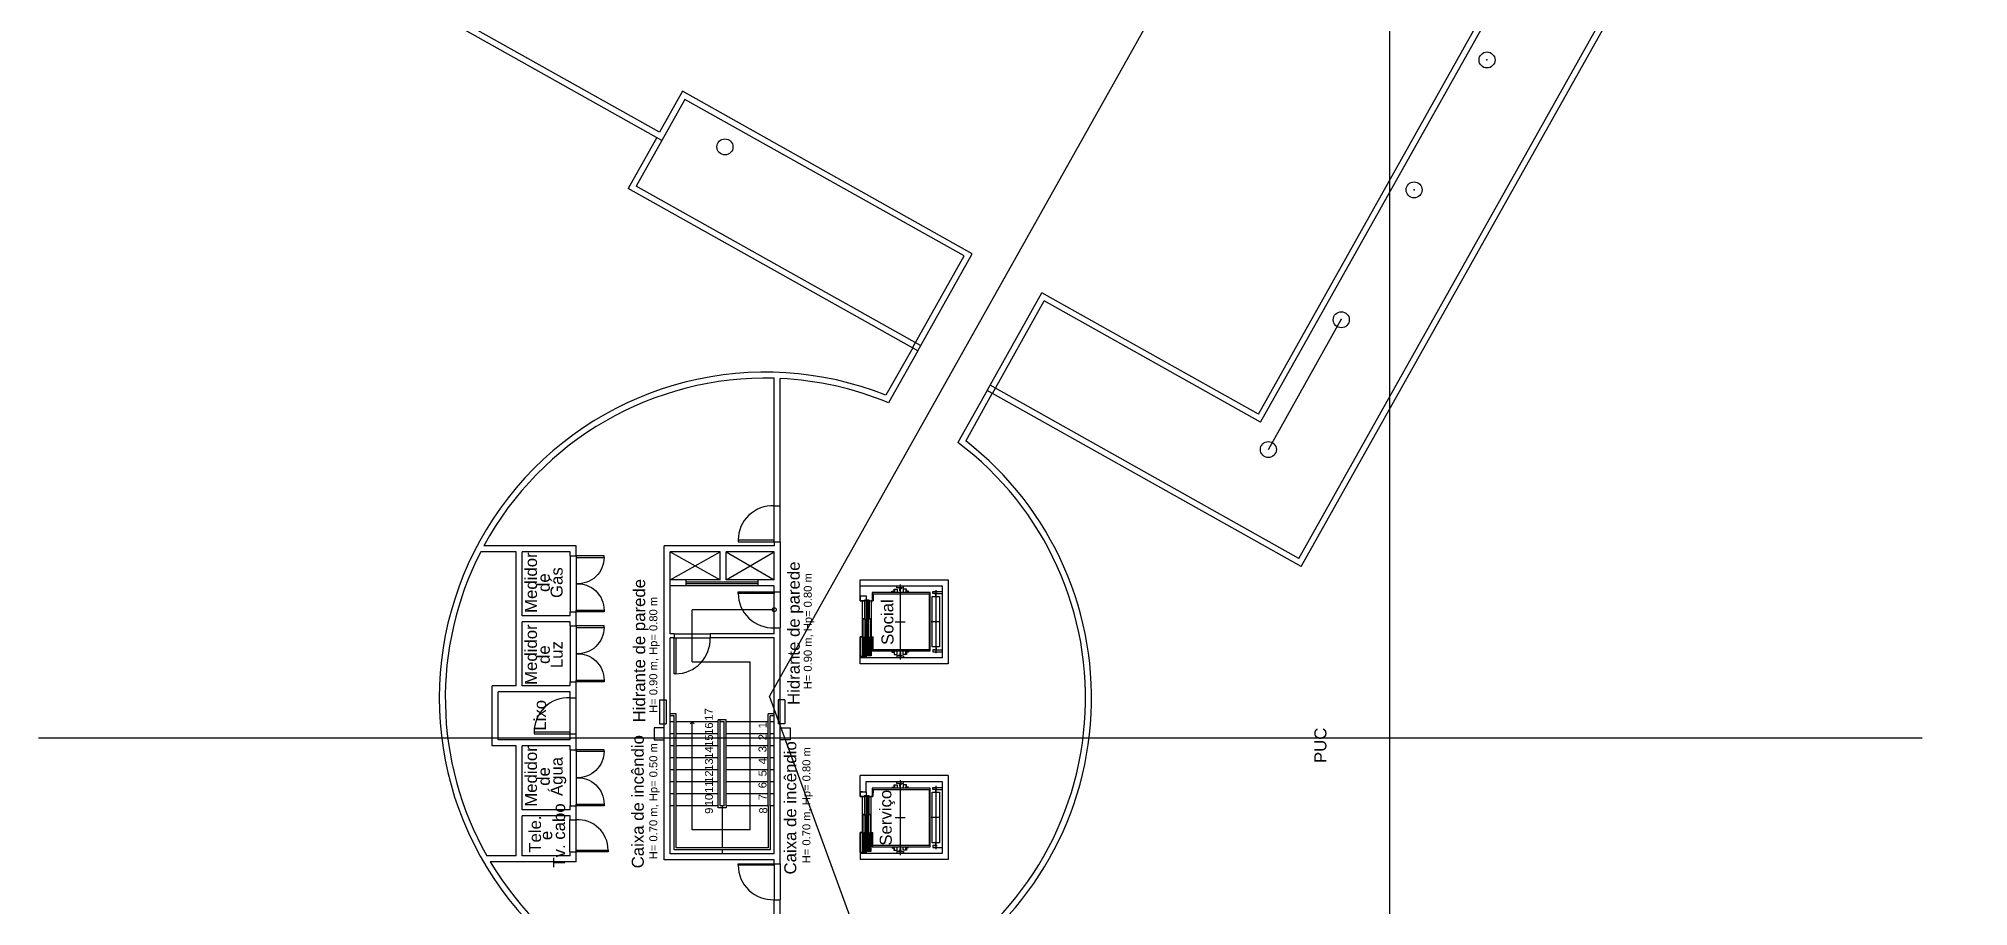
# Model space of a CAD drawing. Header units: millimetres. Extents: x -210 to 1173, y -437 to 320.
# Drawn here: x 1077.12 to 1125.35, y 5.41 to 27.11 of the extents above; entities that cross this region are included whole.
import ezdxf
from ezdxf.enums import TextEntityAlignment as Align

# ---------------------------------------------------------------- set-up
doc = ezdxf.new("R2010")
doc.units = ezdxf.units.MM
doc.header["$LTSCALE"] = 0.3
for name, pattern in [('DASHDOTX2', [50.8, 25.4, -12.7, 0, -12.7]), ('DASHED2', [9.525, 6.35, -3.175]), ('LTYPE_4', [112.5, 56.25, -56.25]), ('LTYPE_6', [168.75, 112.5, -28.125, 0, -28.125])]:
    doc.linetypes.add(name, pattern=pattern)
for name, color, linetype in [('CORTE', 6, 'Continuous'), ('COTAS', 1, 'Continuous'), ('ESQUADRIAS', 3, 'Continuous'), ('LAYER_0', 6, 'Continuous'), ('LINHA DE CORTE', 6, 'DASHDOTX2'), ('PISO', 1, 'Continuous'), ('PROJEÇÃO', 1, 'DASHED2'), ('TEXTOS', 2, 'Continuous'), ('VISTA', 2, 'Continuous')]:
    doc.layers.add(name, color=color, linetype=linetype)
doc.styles.add('2MM 1_100', font='ARIAL.TTF', dxfattribs={"height": 0.2})
doc.styles.add('3MM 1_100', font='ARIAL.TTF', dxfattribs={"height": 0.3})

msp = doc.modelspace()

# ---------------------------------------------------------------- linework, layer by layer
for p, q in [((1119.826, 54.234), (1095.392, 10.675)), ((1112.731, -36.84), (1095.392, 10.675)), ((1124.193, 9.622), (1077.125, 9.622))]:
    msp.add_line(p, q)
at = {"layer": 'CORTE'}
for p, q in [((1095.506, 15.432), (1095.506, 18.619)), ((1095.656, 15.432), (1095.656, 18.613)), ((1089.056, 15.875), (1089.056, 15.878)), ((1095.506, 15.432), (1095.656, 15.432)), ((1095.506, 14.532), (1095.506, 14.432)), ((1095.506, 14.532), (1095.656, 14.532)), ((1095.656, 14.532), (1095.656, 13.282)), ((1089.056, 14.282), (1088.173, 14.282)), ((1090.556, 14.432), (1088.252, 14.432)), ((1089.056, 10.932), (1089.056, 14.282)), ((1089.206, 12.682), (1089.206, 14.282)), ((1090.406, 14.282), (1089.206, 14.282)), ((1090.406, 14.182), (1090.406, 14.282)), ((1090.406, 14.182), (1090.556, 14.182)), ((1090.556, 14.182), (1090.556, 14.432)), ((1092.756, 6.582), (1092.756, 14.432)), ((1095.506, 14.432), (1092.756, 14.432)), ((1092.906, 13.432), (1092.906, 14.282)), ((1094.156, 14.282), (1092.906, 14.282)), ((1092.906, 14.282), (1094.156, 13.582)), ((1092.906, 13.582), (1094.156, 14.282)), ((1094.156, 13.582), (1094.156, 14.282)), ((1094.306, 13.582), (1094.306, 14.282)), ((1095.506, 14.282), (1094.306, 14.282)), ((1094.306, 13.582), (1095.506, 14.282)), ((1094.306, 14.282), (1095.506, 13.582)), ((1095.506, 13.582), (1095.506, 14.282)), ((1095.656, 14.432), (1095.656, 14.432)), ((1094.156, 13.582), (1092.906, 13.582)), ((1095.506, 13.582), (1094.306, 13.582)), ((1097.656, 13.582), (1099.856, 13.582)), ((1097.656, 13.177), (1097.656, 13.582)), ((1099.856, 13.582), (1099.856, 11.482)), ((1092.906, 12.232), (1092.906, 13.432)), ((1095.506, 13.432), (1092.906, 13.432)), ((1095.506, 13.282), (1095.506, 13.432)), ((1097.656, 13.432), (1099.706, 13.432)), ((1097.976, 13.232), (1097.976, 13.231)), ((1099.706, 13.432), (1099.706, 11.632)), ((1090.406, 12.682), (1089.206, 12.682)), ((1090.406, 12.682), (1090.406, 12.782)), ((1090.406, 12.782), (1090.556, 12.782)), ((1090.556, 12.432), (1090.556, 12.782)), ((1095.456, 12.833), (1095.455, 12.832)), ((1089.206, 10.932), (1089.206, 12.532)), ((1090.406, 12.532), (1089.206, 12.532)), ((1090.406, 12.432), (1090.406, 12.532)), ((1090.406, 12.432), (1090.556, 12.432)), ((1093.006, 12.232), (1092.906, 12.232)), ((1092.906, 6.732), (1092.906, 12.132)), ((1093.006, 12.132), (1092.906, 12.132)), ((1095.506, 12.232), (1093.906, 12.232)), ((1095.506, 12.132), (1093.906, 12.132)), ((1095.506, 12.232), (1095.506, 12.382)), ((1095.506, 6.732), (1095.506, 12.132)), ((1095.656, 6.482), (1095.656, 12.382)), ((1097.656, 11.482), (1097.656, 11.657)), ((1099.706, 11.632), (1097.656, 11.632)), ((1099.706, 11.632), (1097.806, 11.632)), ((1099.856, 11.482), (1097.656, 11.482)), ((1088.456, 9.432), (1088.456, 10.932)), ((1089.056, 10.932), (1088.456, 10.932)), ((1088.606, 9.582), (1088.606, 10.782)), ((1090.406, 10.782), (1088.606, 10.782)), ((1090.406, 10.932), (1089.206, 10.932)), ((1090.406, 10.932), (1090.406, 11.032)), ((1090.406, 11.032), (1090.556, 11.032)), ((1090.406, 10.632), (1090.406, 10.782)), ((1090.406, 10.632), (1090.556, 10.632)), ((1090.556, 10.632), (1090.556, 11.032)), ((1092.636, 10.582), (1092.636, 9.982)), ((1092.636, 10.582), (1092.806, 10.582)), ((1092.806, 10.582), (1092.806, 9.982)), ((1095.776, 10.582), (1095.606, 10.582)), ((1095.606, 10.582), (1095.606, 9.982)), ((1095.776, 10.582), (1095.776, 9.982)), ((1090.406, 9.582), (1090.406, 9.732)), ((1090.406, 9.732), (1090.556, 9.732)), ((1090.556, 9.292), (1090.556, 9.732)), ((1092.636, 9.982), (1092.806, 9.982)), ((1095.776, 9.982), (1095.606, 9.982)), ((1089.056, 9.432), (1088.456, 9.432)), ((1090.406, 9.582), (1088.606, 9.582)), ((1089.056, 6.682), (1089.056, 9.432)), ((1089.206, 7.832), (1089.206, 9.432)), ((1090.406, 9.432), (1089.206, 9.432)), ((1090.406, 9.332), (1090.406, 9.432)), ((1090.406, 9.332), (1090.556, 9.332)), ((1094.889, 9.132), (1094.906, 9.087)), ((1099.856, 8.687), (1097.656, 8.687)), ((1097.655, 8.282), (1097.656, 8.687)), ((1099.856, 8.687), (1099.855, 6.587)), ((1097.806, 8.537), (1099.706, 8.537)), ((1097.805, 8.282), (1097.806, 8.537)), ((1099.706, 8.537), (1099.705, 6.737)), ((1090.406, 7.832), (1089.206, 7.832)), ((1090.406, 7.832), (1090.406, 7.932)), ((1090.406, 7.932), (1090.556, 7.932)), ((1090.556, 7.582), (1090.556, 7.972)), ((1089.206, 6.682), (1089.206, 7.682)), ((1090.406, 7.682), (1089.206, 7.682)), ((1090.406, 7.582), (1090.406, 7.682)), ((1090.406, 7.582), (1090.556, 7.582)), ((1090.406, 6.682), (1090.406, 6.782)), ((1090.406, 6.782), (1090.556, 6.782)), ((1090.556, 6.532), (1090.556, 6.782)), ((1092.756, 6.882), (1092.756, 6.882)), ((1097.655, 6.762), (1097.655, 6.587)), ((1097.805, 6.737), (1097.805, 6.762)), ((1089.056, 6.682), (1088.324, 6.682)), ((1090.556, 6.532), (1088.411, 6.532)), ((1090.406, 6.682), (1089.206, 6.682)), ((1095.506, 6.582), (1092.756, 6.582)), ((1095.506, 6.732), (1092.906, 6.732)), ((1095.506, 6.482), (1095.506, 6.582)), ((1095.506, 6.482), (1095.656, 6.482)), ((1099.705, 6.737), (1097.655, 6.737)), ((1099.855, 6.587), (1097.655, 6.587)), ((1099.705, 6.737), (1097.805, 6.737)), ((1095.505, 2.625), (1095.506, 5.582)), ((1095.506, 5.582), (1095.656, 5.582)), ((1095.655, 2.63), (1095.656, 5.582))]:
    msp.add_line(p, q, dxfattribs=at)
for points in [[(1092.756, 9.882), (1092.506, 9.882), (1092.506, 9.582), (1092.756, 9.582)], [(1095.656, 9.882), (1095.906, 9.882), (1095.906, 9.582), (1095.656, 9.582)]]:
    msp.add_lwpolyline(points, close=True, dxfattribs=at)
for centre in [(1113.318, 26.579), (1094.276, 24.405), (1111.495, 23.332), (1109.677, 20.084), (1107.854, 16.839)]:
    msp.add_circle(centre, 0.2, dxfattribs=at)
for radius, start, end in [(8.15, 68.3198, 282.7624), (8, 88.4307, 151.556), (8, 67.3915, 87.3556), (8, 298.0702, 53.0524), (8.15, 298.7515, 52.0851), (8, 152.7709, 209.5018), (8, 152.7709, 209.5018), (8, 210.7439, 271.5674)]:
    msp.add_arc((1095.287, 10.622), radius, start, end, dxfattribs=at)
at = {"layer": 'COTAS'}
for p, q in [((1095.506, 12.832), (1093.456, 12.832)), ((1093.456, 11.532), (1093.456, 12.832)), ((1093.456, 11.532), (1094.906, 11.532)), ((1094.906, 7.332), (1094.906, 11.532)), ((1093.456, 10.032), (1093.405, 9.982)), ((1093.456, 10.032), (1093.505, 9.982)), ((1093.456, 7.332), (1093.456, 10.032)), ((1094.906, 7.332), (1093.456, 7.332))]:
    msp.add_line(p, q, dxfattribs=at)
msp.add_circle((1095.506, 12.832), 0.05, dxfattribs=at)
at = {"layer": 'ESQUADRIAS'}
for points in [[(1095.506, 14.532), (1095.506, 14.572), (1094.606, 14.572), (1094.606, 14.532)], [(1095.506, 13.282), (1095.506, 13.242), (1094.606, 13.242), (1094.606, 13.282)], [(1093.006, 12.132), (1093.046, 12.132), (1093.046, 11.232), (1093.006, 11.232)], [(1090.406, 9.732), (1090.406, 9.772), (1089.506, 9.772), (1089.506, 9.732)], [(1095.506, 6.482), (1095.506, 6.442), (1094.606, 6.442), (1094.606, 6.482)]]:
    msp.add_lwpolyline(points, close=True, dxfattribs=at)
at = {"layer": 'ESQUADRIAS', "extrusion": (-1.22461e-16, 2.18219e-21, -1)}
for points in [[(-1090.556, 14.182), (-1090.556, 14.142), (-1091.256, 14.142), (-1091.256, 14.182)], [(-1090.556, 12.782), (-1090.556, 12.822), (-1091.256, 12.822), (-1091.256, 12.782)], [(-1090.556, 12.432), (-1090.556, 12.392), (-1091.256, 12.392), (-1091.256, 12.432)], [(-1090.556, 11.032), (-1090.556, 11.072), (-1091.256, 11.072), (-1091.256, 11.032)], [(-1090.556, 9.332), (-1090.556, 9.292), (-1091.256, 9.292), (-1091.256, 9.332)], [(-1090.556, 7.932), (-1090.556, 7.972), (-1091.256, 7.972), (-1091.256, 7.932)]]:
    msp.add_lwpolyline(points, close=True, dxfattribs=at)
at = {"layer": 'ESQUADRIAS', "extrusion": (-2.37721e-09, -4.20167e-10, 1), "elevation": 0}
msp.add_lwpolyline([(1090.556, 6.782), (1090.556, 6.822), (1091.356, 6.822), (1091.356, 6.782)], close=True, dxfattribs=at)
at = {"layer": 'LAYER_0', "color": 7}
for p, q in [((1097.656, 13.177), (1097.806, 13.177)), ((1097.806, 11.657), (1097.656, 11.657)), ((1097.655, 8.282), (1097.805, 8.282)), ((1097.805, 6.762), (1097.655, 6.762))]:
    msp.add_line(p, q, dxfattribs=at)
at = {"layer": 'LAYER_0', "color": 11}
for p, q in [((1097.656, 13.057), (1097.656, 13.177)), ((1097.656, 13.177), (1097.716, 13.177)), ((1097.656, 13.057), (1097.761, 13.057)), ((1097.714, 13.175), (1097.658, 13.175)), ((1097.658, 13.175), (1097.658, 13.059)), ((1097.759, 13.059), (1097.658, 13.059)), ((1097.714, 13.162), (1097.714, 13.175)), ((1097.716, 13.162), (1097.714, 13.162)), ((1097.716, 13.177), (1097.716, 13.162)), ((1097.716, 13.177), (1097.806, 13.177)), ((1097.716, 11.657), (1097.716, 13.057)), ((1097.804, 13.074), (1097.759, 13.074)), ((1097.759, 13.074), (1097.759, 13.059)), ((1097.761, 13.057), (1097.761, 13.072)), ((1097.761, 13.072), (1097.806, 13.072)), ((1097.806, 13.069), (1097.766, 13.069)), ((1097.766, 13.069), (1097.766, 12.587)), ((1097.768, 12.589), (1097.768, 13.067)), ((1097.768, 13.067), (1097.804, 13.067)), ((1097.806, 13.087), (1097.804, 13.087)), ((1097.804, 13.087), (1097.804, 13.074)), ((1097.804, 13.067), (1097.804, 13.054)), ((1097.804, 13.054), (1097.806, 13.054)), ((1097.806, 13.177), (1097.806, 13.087)), ((1097.806, 13.087), (1097.806, 11.657)), ((1097.836, 13.087), (1097.836, 11.682)), ((1097.836, 13.087), (1097.838, 13.087)), ((1097.881, 13.072), (1097.836, 13.072)), ((1097.836, 13.069), (1097.876, 13.069)), ((1097.838, 13.054), (1097.836, 13.054)), ((1097.838, 13.087), (1097.838, 13.074)), ((1097.838, 13.074), (1097.883, 13.074)), ((1097.874, 13.067), (1097.838, 13.067)), ((1097.838, 13.067), (1097.838, 13.054)), ((1097.874, 12.589), (1097.874, 13.067)), ((1097.876, 13.069), (1097.876, 12.587)), ((1097.881, 13.057), (1097.881, 13.072)), ((1097.881, 13.057), (1097.926, 13.057)), ((1097.883, 13.074), (1097.883, 13.059)), ((1097.883, 13.059), (1097.926, 13.059)), ((1097.956, 13.059), (1097.926, 13.059)), ((1097.926, 13.057), (1097.976, 13.057)), ((1097.926, 13.057), (1097.926, 11.682)), ((1099.406, 13.262), (1097.956, 13.262)), ((1097.956, 13.262), (1097.956, 13.059)), ((1097.976, 13.232), (1097.976, 13.057)), ((1097.976, 13.232), (1099.376, 13.232)), ((1098.446, 13.287), (1098.446, 13.293)), ((1098.446, 13.293), (1098.5, 13.293)), ((1098.446, 13.287), (1098.506, 13.287)), ((1098.5, 13.293), (1098.5, 13.347)), ((1098.5, 13.347), (1098.581, 13.347)), ((1098.506, 13.287), (1098.506, 13.347)), ((1098.506, 13.287), (1098.506, 13.262)), ((1098.571, 13.382), (1098.571, 13.432)), ((1098.611, 13.382), (1098.571, 13.382)), ((1098.581, 13.347), (1098.581, 13.287)), ((1098.581, 13.287), (1098.581, 13.262)), ((1098.656, 13.382), (1098.611, 13.382)), ((1098.611, 13.382), (1098.611, 13.377)), ((1098.614, 13.374), (1098.611, 13.377)), ((1098.648, 13.372), (1098.614, 13.374)), ((1098.648, 13.372), (1098.651, 13.368)), ((1098.651, 13.352), (1098.648, 13.349)), ((1098.648, 13.307), (1098.648, 13.349)), ((1098.656, 13.307), (1098.648, 13.307)), ((1098.651, 13.352), (1098.651, 13.368)), ((1098.701, 13.382), (1098.656, 13.382)), ((1098.656, 13.307), (1098.664, 13.307)), ((1098.66, 13.368), (1098.664, 13.372)), ((1098.66, 13.352), (1098.66, 13.368)), ((1098.66, 13.352), (1098.664, 13.349)), ((1098.664, 13.372), (1098.697, 13.374)), ((1098.664, 13.307), (1098.664, 13.349)), ((1098.697, 13.374), (1098.701, 13.377)), ((1098.701, 13.382), (1098.741, 13.382)), ((1098.701, 13.382), (1098.701, 13.377)), ((1098.812, 13.347), (1098.731, 13.347)), ((1098.731, 13.347), (1098.731, 13.287)), ((1098.731, 13.287), (1098.731, 13.262)), ((1098.741, 13.382), (1098.741, 13.432)), ((1098.806, 13.287), (1098.806, 13.347)), ((1098.806, 13.287), (1098.806, 13.262)), ((1098.866, 13.287), (1098.806, 13.287)), ((1098.812, 13.293), (1098.812, 13.347)), ((1098.866, 13.293), (1098.812, 13.293)), ((1098.866, 13.287), (1098.866, 13.293)), ((1099.376, 13.232), (1099.376, 11.832)), ((1099.406, 11.802), (1099.406, 13.262)), ((1099.456, 13.162), (1099.636, 13.162)), ((1099.456, 11.902), (1099.456, 13.162)), ((1099.473, 13.236), (1099.473, 13.286)), ((1099.473, 13.286), (1099.706, 13.286)), ((1099.513, 13.236), (1099.473, 13.236)), ((1099.578, 13.236), (1099.706, 13.236)), ((1099.636, 13.162), (1099.636, 11.902)), ((1097.721, 12.607), (1097.761, 12.607)), ((1097.721, 12.607), (1097.721, 12.137)), ((1097.759, 12.605), (1097.723, 12.605)), ((1097.723, 12.139), (1097.723, 12.605)), ((1097.759, 12.592), (1097.759, 12.605)), ((1097.761, 12.592), (1097.759, 12.592)), ((1097.761, 12.607), (1097.761, 12.592)), ((1097.766, 12.587), (1097.806, 12.587)), ((1097.804, 12.589), (1097.768, 12.589)), ((1097.806, 12.602), (1097.804, 12.602)), ((1097.804, 12.602), (1097.804, 12.589)), ((1097.836, 12.602), (1097.838, 12.602)), ((1097.876, 12.587), (1097.836, 12.587)), ((1097.838, 12.602), (1097.838, 12.589)), ((1097.838, 12.589), (1097.874, 12.589)), ((1097.921, 12.607), (1097.881, 12.607)), ((1097.881, 12.607), (1097.881, 12.592)), ((1097.881, 12.592), (1097.883, 12.592)), ((1097.883, 12.592), (1097.883, 12.605)), ((1097.883, 12.605), (1097.919, 12.605)), ((1097.919, 12.139), (1097.919, 12.605)), ((1097.921, 12.607), (1097.921, 12.137)), ((1097.716, 12.157), (1097.656, 12.157)), ((1097.656, 12.157), (1097.656, 11.657)), ((1097.658, 11.659), (1097.658, 12.155)), ((1097.658, 12.155), (1097.714, 12.155)), ((1097.714, 12.155), (1097.714, 12.142)), ((1097.714, 12.142), (1097.716, 12.142)), ((1097.721, 12.137), (1097.761, 12.137)), ((1097.759, 12.139), (1097.723, 12.139)), ((1097.761, 12.152), (1097.759, 12.152)), ((1097.759, 12.152), (1097.759, 12.139)), ((1097.761, 12.137), (1097.761, 12.152)), ((1097.881, 12.137), (1097.881, 12.152)), ((1097.881, 12.152), (1097.883, 12.152)), ((1097.921, 12.137), (1097.881, 12.137)), ((1097.883, 12.152), (1097.883, 12.139)), ((1097.883, 12.139), (1097.919, 12.139)), ((1097.926, 12.157), (1097.976, 12.157)), ((1097.926, 12.142), (1097.928, 12.142)), ((1097.928, 12.142), (1097.928, 12.155)), ((1097.928, 12.155), (1097.956, 12.155)), ((1097.956, 12.155), (1097.956, 11.802)), ((1097.976, 11.832), (1097.976, 12.157)), ((1097.656, 11.657), (1097.716, 11.657)), ((1097.714, 11.659), (1097.658, 11.659)), ((1097.716, 11.672), (1097.714, 11.672)), ((1097.714, 11.672), (1097.714, 11.659)), ((1097.806, 11.657), (1097.716, 11.657)), ((1097.926, 11.682), (1097.836, 11.682)), ((1097.956, 11.802), (1099.406, 11.802)), ((1099.376, 11.832), (1097.976, 11.832)), ((1098.446, 11.777), (1098.506, 11.777)), ((1098.446, 11.777), (1098.446, 11.771)), ((1098.446, 11.771), (1098.5, 11.771)), ((1098.5, 11.771), (1098.5, 11.717)), ((1098.5, 11.717), (1098.581, 11.717)), ((1098.506, 11.777), (1098.506, 11.802)), ((1098.506, 11.777), (1098.506, 11.717)), ((1098.611, 11.682), (1098.571, 11.682)), ((1098.571, 11.682), (1098.571, 11.632)), ((1098.581, 11.777), (1098.581, 11.802)), ((1098.581, 11.717), (1098.581, 11.777)), ((1098.614, 11.69), (1098.611, 11.686)), ((1098.611, 11.682), (1098.611, 11.686)), ((1098.611, 11.682), (1098.656, 11.682)), ((1098.648, 11.692), (1098.614, 11.69)), ((1098.656, 11.757), (1098.648, 11.757)), ((1098.648, 11.757), (1098.648, 11.715)), ((1098.651, 11.711), (1098.648, 11.715)), ((1098.651, 11.695), (1098.648, 11.692)), ((1098.651, 11.711), (1098.651, 11.695)), ((1098.656, 11.757), (1098.664, 11.757)), ((1098.656, 11.682), (1098.701, 11.682)), ((1098.66, 11.711), (1098.664, 11.715)), ((1098.66, 11.711), (1098.66, 11.695)), ((1098.664, 11.692), (1098.66, 11.695)), ((1098.664, 11.757), (1098.664, 11.715)), ((1098.664, 11.692), (1098.697, 11.69)), ((1098.697, 11.69), (1098.701, 11.686)), ((1098.701, 11.682), (1098.701, 11.686)), ((1098.701, 11.682), (1098.741, 11.682)), ((1098.731, 11.777), (1098.731, 11.802)), ((1098.731, 11.717), (1098.731, 11.777)), ((1098.812, 11.717), (1098.731, 11.717)), ((1098.741, 11.682), (1098.741, 11.632)), ((1098.806, 11.777), (1098.806, 11.802)), ((1098.866, 11.777), (1098.806, 11.777)), ((1098.806, 11.777), (1098.806, 11.717)), ((1098.866, 11.771), (1098.812, 11.771)), ((1098.812, 11.771), (1098.812, 11.717)), ((1098.866, 11.777), (1098.866, 11.771)), ((1099.636, 11.902), (1099.456, 11.902)), ((1099.513, 11.828), (1099.473, 11.828)), ((1099.473, 11.828), (1099.473, 11.778)), ((1099.473, 11.778), (1099.706, 11.778)), ((1099.578, 11.828), (1099.706, 11.828)), ((1097.655, 8.162), (1097.655, 8.282)), ((1097.655, 8.282), (1097.715, 8.282)), ((1097.713, 8.28), (1097.657, 8.28)), ((1097.657, 8.28), (1097.657, 8.164)), ((1097.713, 8.267), (1097.713, 8.28)), ((1097.715, 8.267), (1097.713, 8.267)), ((1097.715, 8.282), (1097.715, 8.267)), ((1097.715, 8.282), (1097.805, 8.282)), ((1097.805, 8.282), (1097.805, 8.192)), ((1097.956, 8.367), (1097.955, 8.164)), ((1099.406, 8.367), (1097.956, 8.367)), ((1097.976, 8.337), (1097.975, 8.162)), ((1097.976, 8.337), (1099.376, 8.337)), ((1098.446, 8.392), (1098.446, 8.398)), ((1098.446, 8.398), (1098.5, 8.398)), ((1098.446, 8.392), (1098.506, 8.392)), ((1098.5, 8.398), (1098.5, 8.452)), ((1098.5, 8.452), (1098.581, 8.452)), ((1098.506, 8.392), (1098.506, 8.452)), ((1098.506, 8.392), (1098.506, 8.367)), ((1098.571, 8.487), (1098.571, 8.537)), ((1098.611, 8.487), (1098.571, 8.487)), ((1098.581, 8.452), (1098.581, 8.392)), ((1098.581, 8.392), (1098.581, 8.367)), ((1098.656, 8.487), (1098.611, 8.487)), ((1098.611, 8.487), (1098.611, 8.483)), ((1098.614, 8.479), (1098.611, 8.483)), ((1098.648, 8.477), (1098.614, 8.479)), ((1098.648, 8.477), (1098.651, 8.474)), ((1098.651, 8.458), (1098.648, 8.454)), ((1098.648, 8.412), (1098.648, 8.454)), ((1098.656, 8.412), (1098.648, 8.412)), ((1098.651, 8.458), (1098.651, 8.474)), ((1098.701, 8.487), (1098.656, 8.487)), ((1098.656, 8.412), (1098.664, 8.412)), ((1098.66, 8.474), (1098.664, 8.477)), ((1098.66, 8.458), (1098.66, 8.474)), ((1098.66, 8.458), (1098.664, 8.454)), ((1098.664, 8.477), (1098.697, 8.479)), ((1098.664, 8.412), (1098.664, 8.454)), ((1098.697, 8.479), (1098.701, 8.483)), ((1098.701, 8.487), (1098.741, 8.487)), ((1098.701, 8.487), (1098.701, 8.483)), ((1098.812, 8.452), (1098.731, 8.452)), ((1098.731, 8.452), (1098.731, 8.392)), ((1098.731, 8.392), (1098.731, 8.367)), ((1098.741, 8.487), (1098.741, 8.537)), ((1098.806, 8.392), (1098.806, 8.452)), ((1098.806, 8.392), (1098.806, 8.367)), ((1098.866, 8.392), (1098.806, 8.392)), ((1098.812, 8.398), (1098.812, 8.452)), ((1098.866, 8.398), (1098.812, 8.398)), ((1098.866, 8.392), (1098.866, 8.398)), ((1099.376, 8.337), (1099.375, 6.937)), ((1099.405, 6.907), (1099.406, 8.367)), ((1099.455, 8.267), (1099.635, 8.267)), ((1099.455, 7.007), (1099.455, 8.267)), ((1099.473, 8.341), (1099.473, 8.391)), ((1099.473, 8.391), (1099.706, 8.391)), ((1099.513, 8.341), (1099.473, 8.341)), ((1099.578, 8.341), (1099.706, 8.341)), ((1099.635, 8.267), (1099.635, 7.007)), ((1097.655, 8.162), (1097.76, 8.162)), ((1097.758, 8.164), (1097.657, 8.164)), ((1097.715, 6.762), (1097.715, 8.162)), ((1097.803, 8.179), (1097.758, 8.179)), ((1097.758, 8.179), (1097.758, 8.164)), ((1097.76, 8.162), (1097.76, 8.177)), ((1097.76, 8.177), (1097.805, 8.177)), ((1097.805, 8.174), (1097.765, 8.174)), ((1097.765, 8.174), (1097.765, 7.692)), ((1097.767, 7.694), (1097.767, 8.172)), ((1097.767, 8.172), (1097.803, 8.172)), ((1097.805, 8.192), (1097.803, 8.192)), ((1097.803, 8.192), (1097.803, 8.179)), ((1097.803, 8.172), (1097.803, 8.159)), ((1097.803, 8.159), (1097.805, 8.159)), ((1097.805, 8.192), (1097.805, 6.762)), ((1097.835, 8.192), (1097.835, 6.787)), ((1097.835, 8.192), (1097.837, 8.192)), ((1097.88, 8.177), (1097.835, 8.177)), ((1097.835, 8.174), (1097.875, 8.174)), ((1097.837, 8.159), (1097.835, 8.159)), ((1097.837, 8.192), (1097.837, 8.179)), ((1097.837, 8.179), (1097.882, 8.179)), ((1097.873, 8.172), (1097.837, 8.172)), ((1097.837, 8.172), (1097.837, 8.159)), ((1097.873, 7.694), (1097.873, 8.172)), ((1097.875, 8.174), (1097.875, 7.692)), ((1097.88, 8.162), (1097.88, 8.177)), ((1097.88, 8.162), (1097.925, 8.162)), ((1097.882, 8.179), (1097.882, 8.164)), ((1097.882, 8.164), (1097.925, 8.164)), ((1097.955, 8.164), (1097.925, 8.164)), ((1097.925, 8.162), (1097.975, 8.162)), ((1097.925, 8.162), (1097.925, 6.787)), ((1097.715, 7.262), (1097.655, 7.262)), ((1097.655, 7.262), (1097.655, 6.762)), ((1097.657, 6.764), (1097.657, 7.26)), ((1097.657, 7.26), (1097.713, 7.26)), ((1097.713, 7.26), (1097.713, 7.247)), ((1097.713, 7.247), (1097.715, 7.247)), ((1097.72, 7.712), (1097.76, 7.712)), ((1097.72, 7.712), (1097.72, 7.242)), ((1097.72, 7.242), (1097.76, 7.242)), ((1097.758, 7.71), (1097.722, 7.71)), ((1097.722, 7.244), (1097.722, 7.71)), ((1097.758, 7.244), (1097.722, 7.244)), ((1097.758, 7.697), (1097.758, 7.71)), ((1097.76, 7.697), (1097.758, 7.697)), ((1097.76, 7.257), (1097.758, 7.257)), ((1097.758, 7.257), (1097.758, 7.244)), ((1097.76, 7.712), (1097.76, 7.697)), ((1097.76, 7.242), (1097.76, 7.257)), ((1097.765, 7.692), (1097.805, 7.692)), ((1097.803, 7.694), (1097.767, 7.694)), ((1097.805, 7.707), (1097.803, 7.707)), ((1097.803, 7.707), (1097.803, 7.694)), ((1097.835, 7.707), (1097.837, 7.707)), ((1097.875, 7.692), (1097.835, 7.692)), ((1097.837, 7.707), (1097.837, 7.694)), ((1097.837, 7.694), (1097.873, 7.694)), ((1097.92, 7.712), (1097.88, 7.712)), ((1097.88, 7.712), (1097.88, 7.697)), ((1097.88, 7.697), (1097.882, 7.697)), ((1097.88, 7.242), (1097.88, 7.257)), ((1097.88, 7.257), (1097.882, 7.257)), ((1097.92, 7.242), (1097.88, 7.242)), ((1097.882, 7.697), (1097.882, 7.71)), ((1097.882, 7.71), (1097.918, 7.71)), ((1097.882, 7.257), (1097.882, 7.244)), ((1097.882, 7.244), (1097.918, 7.244)), ((1097.918, 7.244), (1097.918, 7.71)), ((1097.92, 7.712), (1097.92, 7.242)), ((1097.925, 7.262), (1097.975, 7.262)), ((1097.925, 7.247), (1097.927, 7.247)), ((1097.927, 7.247), (1097.927, 7.26)), ((1097.927, 7.26), (1097.955, 7.26)), ((1097.955, 7.26), (1097.955, 6.907)), ((1097.975, 6.937), (1097.975, 7.262)), ((1097.655, 6.762), (1097.715, 6.762)), ((1097.713, 6.764), (1097.657, 6.764)), ((1097.715, 6.777), (1097.713, 6.777)), ((1097.713, 6.777), (1097.713, 6.764)), ((1097.805, 6.762), (1097.715, 6.762)), ((1097.925, 6.787), (1097.835, 6.787)), ((1097.955, 6.907), (1099.405, 6.907)), ((1099.375, 6.937), (1097.975, 6.937)), ((1098.445, 6.882), (1098.505, 6.882)), ((1098.445, 6.882), (1098.445, 6.876)), ((1098.445, 6.876), (1098.499, 6.876)), ((1098.499, 6.876), (1098.499, 6.822)), ((1098.499, 6.822), (1098.58, 6.822)), ((1098.505, 6.882), (1098.505, 6.907)), ((1098.505, 6.882), (1098.505, 6.822)), ((1098.61, 6.787), (1098.57, 6.787)), ((1098.57, 6.787), (1098.57, 6.737)), ((1098.58, 6.882), (1098.58, 6.907)), ((1098.58, 6.822), (1098.58, 6.882)), ((1098.614, 6.795), (1098.61, 6.792)), ((1098.61, 6.787), (1098.61, 6.792)), ((1098.61, 6.787), (1098.655, 6.787)), ((1098.647, 6.797), (1098.614, 6.795)), ((1098.655, 6.862), (1098.647, 6.862)), ((1098.647, 6.862), (1098.647, 6.82)), ((1098.651, 6.817), (1098.647, 6.82)), ((1098.651, 6.801), (1098.647, 6.797)), ((1098.651, 6.817), (1098.651, 6.801)), ((1098.655, 6.862), (1098.663, 6.862)), ((1098.655, 6.787), (1098.7, 6.787)), ((1098.66, 6.817), (1098.663, 6.82)), ((1098.66, 6.817), (1098.66, 6.801)), ((1098.663, 6.797), (1098.66, 6.801)), ((1098.663, 6.862), (1098.663, 6.82)), ((1098.663, 6.797), (1098.697, 6.795)), ((1098.697, 6.795), (1098.7, 6.792)), ((1098.7, 6.787), (1098.7, 6.792)), ((1098.7, 6.787), (1098.74, 6.787)), ((1098.73, 6.882), (1098.73, 6.907)), ((1098.73, 6.822), (1098.73, 6.882)), ((1098.811, 6.822), (1098.73, 6.822)), ((1098.74, 6.787), (1098.74, 6.737)), ((1098.805, 6.882), (1098.805, 6.907)), ((1098.865, 6.882), (1098.805, 6.882)), ((1098.805, 6.882), (1098.805, 6.822)), ((1098.865, 6.876), (1098.811, 6.876)), ((1098.811, 6.876), (1098.811, 6.822)), ((1098.865, 6.882), (1098.865, 6.876)), ((1099.635, 7.007), (1099.455, 7.007)), ((1099.513, 6.933), (1099.473, 6.933)), ((1099.473, 6.933), (1099.473, 6.883)), ((1099.473, 6.883), (1099.705, 6.883))]:
    msp.add_line(p, q, dxfattribs=at)
at = {"layer": 'LAYER_0'}
for p, q in [((1098.251, 13.232), (1098.251, 13.232)), ((1097.976, 12.073), (1097.976, 12.073)), ((1099.376, 12.073), (1099.376, 12.073)), ((1098.251, 11.832), (1098.251, 11.832)), ((1098.251, 8.337), (1098.251, 8.337)), ((1097.975, 7.178), (1097.975, 7.178)), ((1098.251, 6.937), (1098.251, 6.937)), ((1099.375, 7.178), (1099.375, 7.178))]:
    msp.add_line(p, q, dxfattribs=at)
at = {"layer": 'LAYER_0', "color": 1, "linetype": 'LTYPE_4'}
for p, q in [((1098.514, 13.347), (1098.514, 13.287)), ((1098.514, 13.287), (1098.514, 13.262)), ((1098.797, 13.347), (1098.797, 13.287)), ((1098.797, 13.287), (1098.797, 13.262)), ((1098.514, 11.777), (1098.514, 11.802)), ((1098.514, 11.717), (1098.514, 11.777)), ((1098.797, 11.777), (1098.797, 11.802)), ((1098.797, 11.717), (1098.797, 11.777)), ((1098.514, 8.452), (1098.514, 8.392)), ((1098.514, 8.392), (1098.514, 8.367)), ((1098.797, 8.452), (1098.797, 8.392)), ((1098.797, 8.392), (1098.797, 8.367)), ((1098.514, 6.882), (1098.514, 6.907)), ((1098.514, 6.822), (1098.514, 6.882)), ((1098.797, 6.882), (1098.797, 6.907)), ((1098.797, 6.822), (1098.797, 6.882))]:
    msp.add_line(p, q, dxfattribs=at)
at = {"layer": 'LAYER_0', "color": 15, "linetype": 'LTYPE_6'}
for p, q in [((1098.656, 13.467), (1098.656, 11.592)), ((1099.546, 13.325), (1099.546, 11.743)), ((1098.528, 12.532), (1098.78, 12.532)), ((1099.656, 12.532), (1099.427, 12.532)), ((1098.656, 8.572), (1098.655, 6.697)), ((1099.546, 8.43), (1099.545, 6.848)), ((1098.528, 7.637), (1098.78, 7.637)), ((1099.656, 7.637), (1099.427, 7.637))]:
    msp.add_line(p, q, dxfattribs=at)
at = {"layer": 'LAYER_0', "color": 1}
for p, q in [((1099.578, 13.236), (1099.513, 13.236)), ((1099.517, 13.232), (1099.513, 13.236)), ((1099.544, 13.232), (1099.517, 13.232)), ((1099.542, 13.217), (1099.544, 13.219)), ((1099.542, 13.182), (1099.542, 13.217)), ((1099.55, 13.182), (1099.542, 13.182)), ((1099.544, 13.219), (1099.544, 13.232)), ((1099.548, 13.219), (1099.548, 13.232)), ((1099.574, 13.232), (1099.548, 13.232)), ((1099.548, 13.219), (1099.55, 13.217)), ((1099.55, 13.182), (1099.55, 13.217)), ((1099.574, 13.232), (1099.578, 13.236)), ((1097.781, 11.657), (1097.781, 12.587)), ((1097.791, 12.587), (1097.791, 11.657)), ((1097.851, 11.682), (1097.851, 12.587)), ((1097.861, 12.587), (1097.861, 11.682)), ((1097.736, 11.657), (1097.736, 12.137)), ((1097.746, 12.137), (1097.746, 11.657)), ((1097.896, 12.137), (1097.896, 11.682)), ((1097.906, 11.682), (1097.906, 12.137)), ((1099.517, 11.832), (1099.513, 11.828)), ((1099.513, 11.828), (1099.578, 11.828)), ((1099.517, 11.832), (1099.544, 11.832)), ((1099.542, 11.882), (1099.55, 11.882)), ((1099.542, 11.882), (1099.542, 11.847)), ((1099.544, 11.845), (1099.542, 11.847)), ((1099.544, 11.845), (1099.544, 11.832)), ((1099.55, 11.847), (1099.548, 11.845)), ((1099.548, 11.845), (1099.548, 11.832)), ((1099.548, 11.832), (1099.574, 11.832)), ((1099.55, 11.882), (1099.55, 11.847)), ((1099.574, 11.832), (1099.578, 11.828)), ((1099.578, 8.341), (1099.513, 8.341)), ((1099.517, 8.337), (1099.513, 8.341)), ((1099.544, 8.337), (1099.517, 8.337)), ((1099.542, 8.322), (1099.544, 8.324)), ((1099.542, 8.287), (1099.542, 8.322)), ((1099.55, 8.287), (1099.542, 8.287)), ((1099.544, 8.324), (1099.544, 8.337)), ((1099.548, 8.324), (1099.548, 8.337)), ((1099.574, 8.337), (1099.548, 8.337)), ((1099.548, 8.324), (1099.55, 8.322)), ((1099.55, 8.287), (1099.55, 8.322)), ((1099.574, 8.337), (1099.578, 8.341)), ((1097.735, 6.762), (1097.735, 7.242)), ((1097.745, 7.242), (1097.745, 6.762)), ((1097.78, 6.762), (1097.78, 7.692)), ((1097.79, 7.692), (1097.79, 6.762)), ((1097.85, 6.787), (1097.85, 7.692)), ((1097.86, 7.692), (1097.86, 6.787)), ((1097.895, 7.242), (1097.895, 6.787)), ((1097.905, 6.787), (1097.905, 7.242)), ((1099.517, 6.937), (1099.513, 6.933)), ((1099.513, 6.933), (1099.578, 6.933)), ((1099.517, 6.937), (1099.543, 6.937)), ((1099.541, 6.987), (1099.549, 6.987)), ((1099.541, 6.987), (1099.541, 6.952)), ((1099.543, 6.95), (1099.541, 6.952)), ((1099.543, 6.95), (1099.543, 6.937)), ((1099.549, 6.952), (1099.547, 6.95)), ((1099.547, 6.95), (1099.547, 6.937)), ((1099.547, 6.937), (1099.574, 6.937)), ((1099.549, 6.987), (1099.549, 6.952)), ((1099.574, 6.937), (1099.578, 6.933))]:
    msp.add_line(p, q, dxfattribs=at)
at = {"layer": 'LINHA DE CORTE'}
for p, q in [((1095.506, 13.282), (1095.656, 13.282)), ((1093.006, 12.232), (1093.006, 12.132)), ((1093.906, 12.232), (1093.906, 12.132)), ((1095.506, 12.382), (1095.656, 12.382))]:
    msp.add_line(p, q, dxfattribs=at)
at = {"layer": 'PISO'}
for p, q in [((1108.62, 14.116), (1125.143, 43.58)), ((1108.677, 13.911), (1125.347, 43.637)), ((1092.571, 24.642), (1091.856, 23.367)), ((1092.702, 24.569), (1092.06, 23.425)), ((1099.093, 19.309), (1091.856, 23.367)), ((1099.166, 19.44), (1092.06, 23.425)), ((1108.62, 14.116), (1100.901, 18.446)), ((1108.677, 13.911), (1100.828, 18.316)), ((1095.506, 14.532), (1095.506, 15.432)), ((1095.656, 14.532), (1095.656, 15.432)), ((1090.406, 14.182), (1090.406, 12.782)), ((1090.556, 14.182), (1090.556, 12.782)), ((1107.808, 14.399), (1107.808, 14.399)), ((1095.506, 12.382), (1095.506, 13.282)), ((1095.656, 13.282), (1095.656, 12.382)), ((1090.406, 12.432), (1090.406, 11.032)), ((1090.556, 12.432), (1090.556, 11.032)), ((1093.006, 12.232), (1093.906, 12.232)), ((1093.006, 12.132), (1093.906, 12.132)), ((1090.406, 9.732), (1090.406, 10.632)), ((1090.556, 9.732), (1090.556, 10.632)), ((1093.006, 10.032), (1092.906, 10.032)), ((1094.106, 10.032), (1093.056, 10.032)), ((1090.406, 9.332), (1090.406, 7.932)), ((1090.556, 9.332), (1090.556, 7.932)), ((1093.006, 9.432), (1092.906, 9.432)), ((1094.106, 9.432), (1093.056, 9.432)), ((1093.006, 9.132), (1092.906, 9.132)), ((1093.006, 8.832), (1092.906, 8.832)), ((1094.106, 9.132), (1093.056, 9.132)), ((1094.106, 8.832), (1093.056, 8.832)), ((1093.006, 8.532), (1092.906, 8.532)), ((1093.006, 8.232), (1092.906, 8.232)), ((1094.106, 8.532), (1093.056, 8.532)), ((1094.106, 8.232), (1093.056, 8.232)), ((1093.006, 7.932), (1092.906, 7.932)), ((1094.106, 7.932), (1093.056, 7.932)), ((1094.206, 7.932), (1094.206, 6.882)), ((1094.206, 7.932), (1094.206, 6.882)), ((1095.356, 7.932), (1094.306, 7.932)), ((1095.506, 7.932), (1095.406, 7.932)), ((1094.206, 6.832), (1094.206, 6.732)), ((1094.206, 6.832), (1094.206, 6.732)), ((1095.506, 6.482), (1095.506, 5.582)), ((1095.656, 6.482), (1095.656, 5.582))]:
    msp.add_line(p, q, dxfattribs=at)
at = {"layer": 'PISO', "extrusion": (2.37568e-09, 4.19464e-10, -1)}
for p, q in [((1090.403, 6.782), (1090.403, 7.582)), ((1090.556, 6.782), (1090.556, 7.582))]:
    msp.add_line(p, q, dxfattribs=at)
at = {"layer": 'PISO'}
for centre, start, end in [((1095.47, 14.569), 87.6128, 179.7813), ((1095.47, 13.245), 180.2167, 272.3852), ((1093.042, 12.096), 270.2167, 2.3852), ((1090.37, 9.769), 87.6128, 179.7813), ((1095.47, 6.445), 180.2167, 272.3852)]:
    msp.add_arc(centre, 0.864, start, end, dxfattribs=at)
at = {"layer": 'PISO', "extrusion": (-1.22461e-16, 2.18219e-21, -1)}
for centre, start, end in [((-1090.595, 14.142), 180.001, 273.3704), ((-1090.594, 12.822), 86.6317, 180.001), ((-1090.594, 12.392), 180.001, 273.3704), ((-1090.594, 11.072), 86.6317, 180.001), ((-1090.594, 9.292), 180.001, 273.3704), ((-1090.594, 7.972), 86.6317, 180.001)]:
    msp.add_arc(centre, 0.661, start, end, dxfattribs=at)
at = {"layer": 'PISO', "extrusion": (-2.37568e-09, -4.19464e-10, 1)}
msp.add_arc((1090.595, 6.822, 0), 0.761, 359.999, 92.9366, dxfattribs=at)
at = {"layer": 'PROJEÇÃO'}
for p, q in [((1093.306, 13.432), (1093.306, 13.582)), ((1093.306, 13.527), (1095.106, 13.527)), ((1095.106, 13.432), (1095.106, 13.582)), ((1093.306, 13.487), (1095.106, 13.487)), ((1093.006, 9.732), (1092.906, 9.732)), ((1094.106, 9.732), (1093.056, 9.732))]:
    msp.add_line(p, q, dxfattribs=at)
at = {"layer": 'VISTA'}
for p, q in [((1107.605, 17.724), (1121.541, 42.579)), ((1107.662, 17.519), (1121.746, 42.633)), ((1092.644, 24.773), (1083.422, 29.944)), ((1092.702, 24.569), (1083.218, 29.887)), ((1110.881, 27.451), (1110.881, -31.768)), ((1093.218, 25.796), (1092.644, 24.773)), ((1093.275, 25.592), (1092.702, 24.569)), ((1100.454, 21.736), (1093.218, 25.796)), ((1100.25, 21.678), (1093.275, 25.592)), ((1099.093, 19.309), (1100.454, 21.736)), ((1098.962, 19.382), (1100.25, 21.678)), ((1100.828, 18.316), (1102.198, 20.757)), ((1107.605, 17.724), (1102.198, 20.757)), ((1100.958, 18.242), (1102.255, 20.553)), ((1107.662, 17.519), (1102.255, 20.553)), ((1107.854, 16.839), (1109.675, 20.086)), ((1098.968, 19.379), (1098.297, 18.195)), ((1099.093, 19.309), (1098.362, 18.007)), ((1100.828, 18.316), (1100.095, 17.015)), ((1100.295, 17.051), (1100.957, 18.243)), ((1093.056, 10.232), (1092.906, 10.232)), ((1093.006, 10.182), (1092.906, 10.182)), ((1093.006, 6.832), (1093.006, 10.182)), ((1093.056, 6.882), (1093.056, 10.232)), ((1095.356, 7.932), (1095.356, 10.232)), ((1095.506, 10.232), (1095.356, 10.232)), ((1095.406, 7.932), (1095.406, 10.182)), ((1095.506, 10.182), (1095.406, 10.182)), ((1094.106, 7.882), (1094.106, 10.082)), ((1094.156, 10.082), (1094.106, 10.082)), ((1094.156, 7.932), (1094.156, 10.082)), ((1094.306, 10.082), (1094.156, 10.082)), ((1094.256, 10.032), (1094.156, 10.032)), ((1094.256, 7.932), (1094.256, 10.032)), ((1094.306, 7.932), (1094.306, 10.082)), ((1095.356, 10.032), (1094.306, 10.032)), ((1095.356, 9.732), (1094.306, 9.732)), ((1095.506, 10.032), (1095.406, 10.032)), ((1095.506, 9.732), (1095.406, 9.732)), ((1095.356, 9.432), (1094.306, 9.432)), ((1095.506, 9.432), (1095.406, 9.432)), ((1095.356, 9.132), (1094.306, 9.132)), ((1095.356, 8.832), (1094.306, 8.832)), ((1095.506, 9.132), (1095.406, 9.132)), ((1095.506, 8.832), (1095.406, 8.832)), ((1095.356, 8.532), (1094.306, 8.532)), ((1095.356, 8.232), (1094.306, 8.232)), ((1095.506, 8.532), (1095.406, 8.532)), ((1095.506, 8.232), (1095.406, 8.232)), ((1094.306, 7.882), (1094.106, 7.882)), ((1094.256, 7.932), (1094.156, 7.932)), ((1094.306, 7.932), (1094.306, 7.882)), ((1095.356, 7.932), (1095.356, 6.882)), ((1095.406, 7.932), (1095.406, 6.832)), ((1095.406, 6.832), (1093.006, 6.832)), ((1095.356, 6.882), (1093.056, 6.882))]:
    msp.add_line(p, q, dxfattribs=at)
for p in [(1113.316, 26.579), (1111.495, 23.332), (1109.675, 20.086)]:
    msp.add_point(p, dxfattribs=at)

# ---------------------------------------------------------------- texts
at = {"layer": 'TEXTOS'}
for s, height, rotation, style, p in [('Medidor', 0.3, 90, '3MM 1_100', (1089.428, 13.51)), ('Hidrante de parede', 0.3, 90, '3MM 1_100', (1095.994, 12.245)), ('de', 0.3, 90, '3MM 1_100', (1089.749, 13.51)), ('Gás', 0.3, 90, '3MM 1_100', (1090.07, 13.51)), ('Hidrante de parede', 0.3, 90, '3MM 1_100', (1092.132, 11.808)), ('H= 0.90 m, Hp= 0.80 m', 0.2, 90, '2MM 1_100', (1096.345, 12.294)), ('H= 0.90 m, Hp= 0.80 m', 0.2, 90, '2MM 1_100', (1092.485, 11.703)), ('Social', 0.3, 90.4898, '3MM 1_100', (1098.334, 12.523)), ('Medidor', 0.3, 90, '3MM 1_100', (1089.428, 11.71)), ('de', 0.3, 90, '3MM 1_100', (1089.749, 11.71)), ('Luz', 0.3, 90, '3MM 1_100', (1090.07, 11.71)), ('Lixo', 0.3, 90, '3MM 1_100', (1089.655, 10.191)), ('17', 0.2, 90, '2MM 1_100', (1093.872, 10.214)), ('Caixa de incêndio', 0.3, 90, '3MM 1_100', (1092.097, 8.032)), ('16', 0.2, 90, '2MM 1_100', (1093.876, 9.859)), ('15', 0.2, 90, '2MM 1_100', (1093.876, 9.559)), ('2', 0.2, 90, '2MM 1_100', (1095.214, 9.645)), ('1', 0.2, 90, '2MM 1_100', (1095.214, 9.945)), ('PUC', 0.3, 90, '3MM 1_100', (1109.155, 9.441)), ('Medidor', 0.3, 90, '3MM 1_100', (1089.428, 8.663)), ('H= 0.70 m, Hp= 0.50 m', 0.2, 90, '2MM 1_100', (1092.486, 8.044)), ('14', 0.2, 90, '2MM 1_100', (1093.876, 9.259)), ('3', 0.2, 90, '2MM 1_100', (1095.214, 9.345)), ('Caixa de incêndio', 0.3, 90, '3MM 1_100', (1095.909, 7.878)), ('H= 0.70 m, Hp= 0.80 m', 0.2, 90, '2MM 1_100', (1096.311, 7.943)), ('de', 0.3, 90, '3MM 1_100', (1089.749, 8.663)), ('Água', 0.3, 90, '3MM 1_100', (1090.07, 8.663)), ('13', 0.2, 90, '2MM 1_100', (1093.876, 8.959)), ('12', 0.2, 90, '2MM 1_100', (1093.876, 8.659)), ('4', 0.2, 90, '2MM 1_100', (1095.214, 9.045)), ('5', 0.2, 90, '2MM 1_100', (1095.214, 8.745)), ('10', 0.2, 90, '2MM 1_100', (1093.876, 8.074)), ('11', 0.2, 90, '2MM 1_100', (1093.876, 8.407)), ('6', 0.2, 90, '2MM 1_100', (1095.214, 8.445)), ('7', 0.2, 90, '2MM 1_100', (1095.214, 8.145)), ('Serviço', 0.3, 90.4898, '3MM 1_100', (1098.289, 7.631)), ('Tv. cabo', 0.3, 90, '3MM 1_100', (1090.13, 7.187)), ('9', 0.2, 90, '2MM 1_100', (1093.876, 7.807)), ('8', 0.2, 90, '2MM 1_100', (1095.231, 7.813)), ('Tele.', 0.3, 90, '3MM 1_100', (1089.529, 7.221)), ('e', 0.3, 90, '3MM 1_100', (1089.808, 7.187))]:
    msp.add_text(s, height=height, rotation=rotation, dxfattribs=dict(at, style=style)).set_placement(p, align=Align.MIDDLE_CENTER)

doc.saveas('drawing.dxf')
